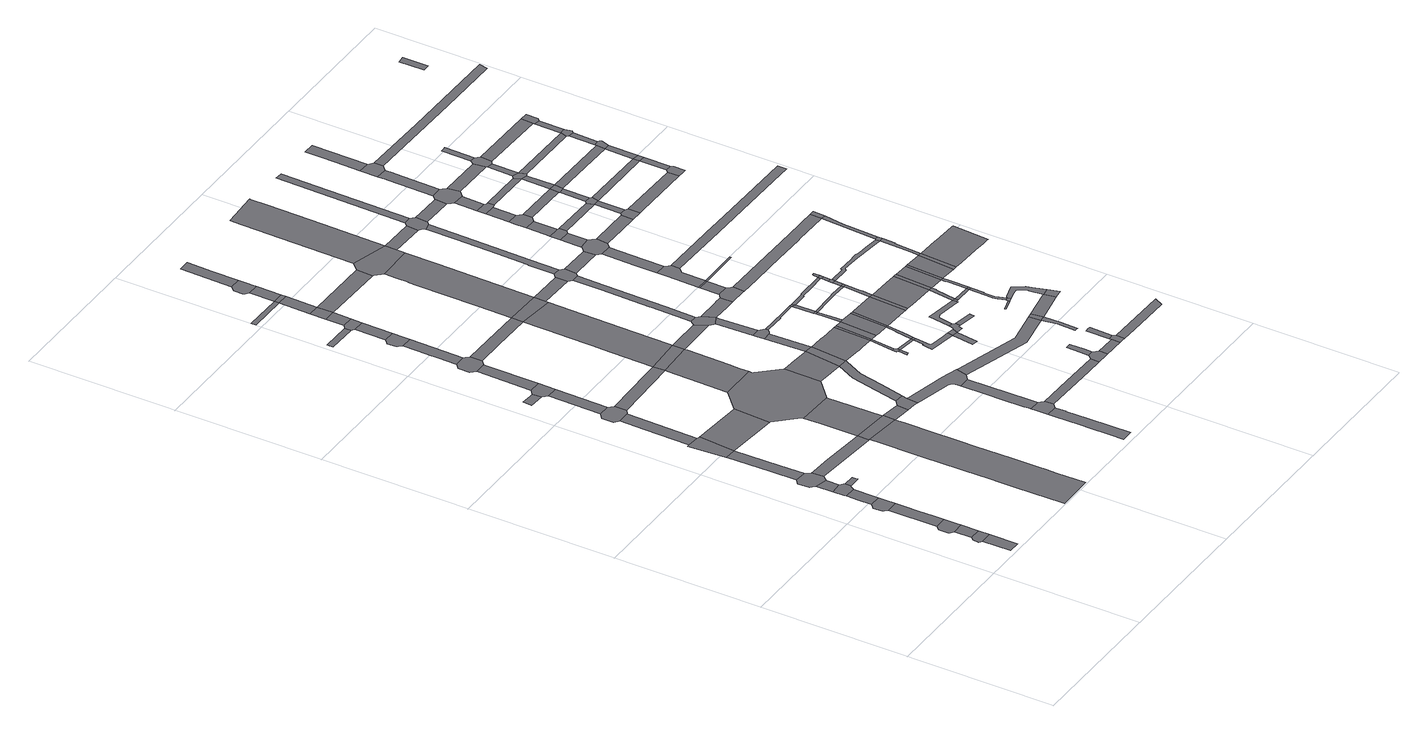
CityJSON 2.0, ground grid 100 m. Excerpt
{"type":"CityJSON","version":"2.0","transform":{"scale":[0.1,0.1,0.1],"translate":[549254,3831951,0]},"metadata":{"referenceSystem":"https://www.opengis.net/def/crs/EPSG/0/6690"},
"CityObjects":{
"road1":{"type":"Road","attributes":{"RoadStructureAttribute.sectionType":"1"},"geometry":[{"type":"MultiSurface","lod":"1","boundaries":[[[0,1,2,3]]]}]},
"road2":{"type":"Road","geometry":[{"type":"MultiSurface","lod":"1","boundaries":[[[4,5,6,0,3,7]]]}]},
"road3":{"type":"Road","attributes":{"RoadStructureAttribute.sectionType":"1"},"geometry":[{"type":"MultiSurface","lod":"1","boundaries":[[[8,9,4,7]]]}]},
"road4":{"type":"Road","geometry":[{"type":"MultiSurface","lod":"1","boundaries":[[[10,11,12,13,14,9,8,15,16]]]}]},
"road5":{"type":"Road","attributes":{"RoadStructureAttribute.sectionType":"1"},"geometry":[{"type":"MultiSurface","lod":"1","boundaries":[[[17,18,19,20,21,22,10,16]]]}]},
"road6":{"type":"Road","geometry":[{"type":"MultiSurface","lod":"1","boundaries":[[[23,24,25,26,27,22,21,28,29]]]}]},
"road7":{"type":"Road","attributes":{"RoadStructureAttribute.sectionType":"1"},"geometry":[{"type":"MultiSurface","lod":"1","boundaries":[[[30,31,23,29,32,33]]]}]},
"road8":{"type":"Road","geometry":[{"type":"MultiSurface","lod":"1","boundaries":[[[34,35,36,37,30,33,38,39,40,41]]]}]},
"road9":{"type":"Road","attributes":{"RoadStructureAttribute.sectionType":"1"},"geometry":[{"type":"MultiSurface","lod":"1","boundaries":[[[42,36,35,43]]]}]},
"road10":{"type":"Road","geometry":[{"type":"MultiSurface","lod":"1","boundaries":[[[44,45,46,47,48,42,43,49,50,51]]]}]},
"road11":{"type":"Road","geometry":[{"type":"MultiSurface","lod":"1","boundaries":[[[52,53,54,55,56,41,40]]]}]},
"road12":{"type":"Road","attributes":{"RoadStructureAttribute.sectionType":"1"},"geometry":[{"type":"MultiSurface","lod":"1","boundaries":[[[57,58,44,51,59,60]]]}]},
"road13":{"type":"Road","geometry":[{"type":"MultiSurface","lod":"1","boundaries":[[[61,62,57,60,63,64,65,66,67]]]}]},
"road14":{"type":"Road","attributes":{"RoadStructureAttribute.sectionType":"1"},"geometry":[{"type":"MultiSurface","lod":"1","boundaries":[[[68,69,70,50,49,71,72]]]}]},
"road15":{"type":"Road","attributes":{"RoadStructureAttribute.sectionType":"1"},"geometry":[{"type":"MultiSurface","lod":"1","boundaries":[[[73,74,75,67,66,76,77,78]]]}]},
"road16":{"type":"Road","geometry":[{"type":"MultiSurface","lod":"1","boundaries":[[[79,80,81,73,78,82,83,84]]]}]},
"road17":{"type":"Road","attributes":{"RoadStructureAttribute.sectionType":"1"},"geometry":[{"type":"MultiSurface","lod":"1","boundaries":[[[85,86,63,60,87,88,89]]]}]},
"road18":{"type":"Road","attributes":{"RoadStructureAttribute.sectionType":"1"},"geometry":[{"type":"MultiSurface","lod":"1","boundaries":[[[90,91,92,93,94]]]}]},
"road19":{"type":"Road","attributes":{"RoadStructureAttribute.sectionType":"1"},"geometry":[{"type":"MultiSurface","lod":"1","boundaries":[[[95,96,97,98,99,100,101,102,103,104,105,106,107,108,109,110,111,112,113,114,115,116,117,118,119]]]}]},
"road20":{"type":"Road","attributes":{"RoadStructureAttribute.sectionType":"1"},"geometry":[{"type":"MultiSurface","lod":"1","boundaries":[[[120,79,84,121]]]}]},
"road21":{"type":"Road","geometry":[{"type":"MultiSurface","lod":"1","boundaries":[[[122,123,94,93,120,121,124]]]}]},
"road22":{"type":"Road","attributes":{"RoadStructureAttribute.sectionType":"1"},"geometry":[{"type":"MultiSurface","lod":"1","boundaries":[[[125,126,122,124]]]}]},
"road23":{"type":"Road","geometry":[{"type":"MultiSurface","lod":"1","boundaries":[[[72,71,95,119,127,128]]]}]},
"road24":{"type":"Road","attributes":{"RoadStructureAttribute.sectionType":"1"},"geometry":[{"type":"MultiSurface","lod":"1","boundaries":[[[129,130,83,82,131]]]}]},
"road25":{"type":"Road","geometry":[{"type":"MultiSurface","lod":"1","boundaries":[[[132,133,134,135,136,137,126,125,138,139]]]}]},
"road26":{"type":"Road","attributes":{"RoadStructureAttribute.sectionType":"1"},"geometry":[{"type":"MultiSurface","lod":"1","boundaries":[[[140,141,142,143,72,128,144,145]]]}]},
"road27":{"type":"Road","attributes":{"RoadStructureAttribute.sectionType":"1"},"geometry":[{"type":"MultiSurface","lod":"1","boundaries":[[[146,147,148,149,134,133,150,151]]]}]},
"road28":{"type":"Road","geometry":[{"type":"MultiSurface","lod":"1","boundaries":[[[152,153,154,155,156]]]}]},
"road29":{"type":"Road","attributes":{"RoadStructureAttribute.sectionType":"1"},"geometry":[{"type":"MultiSurface","lod":"1","boundaries":[[[127,119,157,158]]]}]},
"road30":{"type":"Road","geometry":[{"type":"MultiSurface","lod":"1","boundaries":[[[159,89,88,160,161,162,140,145,163,164,165,166,167,168,169]]]}]},
"road31":{"type":"Road","geometry":[{"type":"MultiSurface","lod":"1","boundaries":[[[170,171,172,173,146,151,174,175]]]}]},
"road32":{"type":"Road","attributes":{"RoadStructureAttribute.sectionType":"1"},"geometry":[{"type":"MultiSurface","lod":"1","boundaries":[[[176,170,175,177]]]}]},
"road33":{"type":"Road","attributes":{"RoadStructureAttribute.sectionType":"1"},"geometry":[{"type":"MultiSurface","lod":"1","boundaries":[[[178,179,180,181]]]}]},
"road34":{"type":"Road","geometry":[{"type":"MultiSurface","lod":"1","boundaries":[[[182,158,157,183,184,185,186]]]}]},
"road35":{"type":"Road","geometry":[{"type":"MultiSurface","lod":"1","boundaries":[[[187,156,155,188,176,177,189]]]}]},
"road36":{"type":"Road","attributes":{"RoadStructureAttribute.sectionType":"1"},"geometry":[{"type":"MultiSurface","lod":"1","boundaries":[[[190,191,192,193,131,194,195,159,169]]]}]},
"road37":{"type":"Road","attributes":{"RoadStructureAttribute.sectionType":"1"},"geometry":[{"type":"MultiSurface","lod":"1","boundaries":[[[196,187,189,197]]]}]},
"road38":{"type":"Road","attributes":{"RoadStructureAttribute.sectionType":"1"},"geometry":[{"type":"MultiSurface","lod":"1","boundaries":[[[198,199,200,201,202,203,204,205,206,207,208,209,210]]]}]},
"road39":{"type":"Road","attributes":{"RoadStructureAttribute.sectionType":"1"},"geometry":[{"type":"MultiSurface","lod":"1","boundaries":[[[211,139,138,212,213,214]]]}]},
"road40":{"type":"Road","geometry":[{"type":"MultiSurface","lod":"1","boundaries":[[[215,196,197,216]]]}]},
"road41":{"type":"Road","geometry":[{"type":"MultiSurface","lod":"1","boundaries":[[[217,129,131,193]]]}]},
"road42":{"type":"Road","attributes":{"RoadStructureAttribute.sectionType":"1"},"geometry":[{"type":"MultiSurface","lod":"1","boundaries":[[[180,215,216,218]]]}]},
"road43":{"type":"Road","geometry":[{"type":"MultiSurface","lod":"1","boundaries":[[[219,220,221,222,223,224,203,202,225,226,227]]]}]},
"road44":{"type":"Road","geometry":[{"type":"MultiSurface","lod":"1","boundaries":[[[181,180,218,228]]]}]},
"road45":{"type":"Road","attributes":{"RoadStructureAttribute.sectionType":"1"},"geometry":[{"type":"MultiSurface","lod":"1","boundaries":[[[229,230,231,232,182,186,233,234,235,236,237]]]}]},
"road46":{"type":"Road","attributes":{"RoadStructureAttribute.sectionType":"1"},"geometry":[{"type":"MultiSurface","lod":"1","boundaries":[[[238,239,181,228,240]]]}]},
"road47":{"type":"Road","geometry":[{"type":"MultiSurface","lod":"1","boundaries":[[[241,242,243,244,245,185,184,246,247,248,249,250,251,252,253]]]}]},
"road48":{"type":"Road","geometry":[{"type":"MultiSurface","lod":"1","boundaries":[[[254,255,256,257,258,238,240,259,260,261]]]}]},
"road49":{"type":"Road","attributes":{"RoadStructureAttribute.sectionType":"1"},"geometry":[{"type":"MultiSurface","lod":"1","boundaries":[[[262,263,251,250,264,265,266,267,223,222]]]}]},
"road50":{"type":"Road","attributes":{"RoadStructureAttribute.sectionType":"1"},"geometry":[{"type":"MultiSurface","lod":"1","boundaries":[[[268,269,270,164,163,271,272,229,273]]]}]},
"road51":{"type":"Road","attributes":{"RoadStructureAttribute.sectionType":"1"},"geometry":[{"type":"MultiSurface","lod":"1","boundaries":[[[213,274,275,276,277,278,279,129,217,280,281,282,283]]]}]},
"road52":{"type":"Road","attributes":{"RoadStructureAttribute.sectionType":"1"},"geometry":[{"type":"MultiSurface","lod":"1","boundaries":[[[284,254,261,285,286]]]}]},
"road53":{"type":"Road","attributes":{"RoadStructureAttribute.sectionType":"1"},"geometry":[{"type":"MultiSurface","lod":"1","boundaries":[[[216,197,287,288]]]}]},
"road54":{"type":"Road","geometry":[{"type":"MultiSurface","lod":"1","boundaries":[[[273,229,237,289]]]}]},
"road55":{"type":"Road","attributes":{"RoadStructureAttribute.sectionType":"1"},"geometry":[{"type":"MultiSurface","lod":"1","boundaries":[[[290,291,292,217,193,293]]]}]},
"road56":{"type":"Road","geometry":[{"type":"MultiSurface","lod":"1","boundaries":[[[214,213,283,294,295]]]}]},
"road57":{"type":"Road"},
"road58":{"type":"Road","attributes":{"RoadStructureAttribute.sectionType":"1"},"geometry":[{"type":"MultiSurface","lod":"1","boundaries":[[[296,297,273,289,298]]]}]},
"road59":{"type":"Road","attributes":{"RoadStructureAttribute.sectionType":"1"},"geometry":[{"type":"MultiSurface","lod":"1","boundaries":[[[299,300,301,227,226,302,303,304]]]}]},
"road60":{"type":"Road","geometry":[{"type":"MultiSurface","lod":"1","boundaries":[[[305,306,307,308,309,297,296,310,311,312]]]}]},
"road61":{"type":"Road","attributes":{"RoadStructureAttribute.sectionType":"1"},"geometry":[{"type":"MultiSurface","lod":"1","boundaries":[[[237,313,314,315,316,317,318,319,320,321,322,323,289]]]}]},
"road62":{"type":"Road","geometry":[{"type":"MultiSurface","lod":"1","boundaries":[[[324,325,326,327,328,329,330]]]}]},
"road63":{"type":"Road","geometry":[{"type":"MultiSurface","lod":"1","boundaries":[[[331,332,333,324,330,334,335]]]}]},
"road64":{"type":"Road","attributes":{"RoadStructureAttribute.sectionType":"1"},"geometry":[{"type":"MultiSurface","lod":"1","boundaries":[[[336,337,338,308,307]]]}]},
"road65":{"type":"Road","geometry":[{"type":"MultiSurface","lod":"1","boundaries":[[[339,290,293,340,338,337,341,342]]]}]},
"road66":{"type":"Road","attributes":{"RoadStructureAttribute.sectionType":"1"},"geometry":[{"type":"MultiSurface","lod":"1","boundaries":[[[343,344,345,346,347,348,349,350,351,352,214,295]]]}]},
"road67":{"type":"Road","attributes":{"RoadStructureAttribute.sectionType":"1"},"geometry":[{"type":"MultiSurface","lod":"1","boundaries":[[[317,331,335,353]]]}]},
"road68":{"type":"Road","attributes":{"RoadStructureAttribute.sectionType":"1"},"geometry":[{"type":"MultiSurface","lod":"1","boundaries":[[[334,330,354,355]]]}]},
"road69":{"type":"Road","geometry":[{"type":"MultiSurface","lod":"1","boundaries":[[[318,317,353,356]]]}]},
"road70":{"type":"Road","attributes":{"RoadStructureAttribute.sectionType":"1"},"geometry":[{"type":"MultiSurface","lod":"1","boundaries":[[[295,294,357,358]]]}]},
"road71":{"type":"Road","geometry":[{"type":"MultiSurface","lod":"1","boundaries":[[[355,354,359,360]]]}]},
"road72":{"type":"Road","attributes":{"RoadStructureAttribute.sectionType":"1"},"geometry":[{"type":"MultiSurface","lod":"1","boundaries":[[[361,356,353,362,363]]]}]},
"road73":{"type":"Road","attributes":{"RoadStructureAttribute.sectionType":"1"},"geometry":[{"type":"MultiSurface","lod":"1","boundaries":[[[364,365,366,367,368,369,370,371,339,342]]]}]},
"road74":{"type":"Road","attributes":{"RoadStructureAttribute.sectionType":"1"},"geometry":[{"type":"MultiSurface","lod":"1","boundaries":[[[372,373,341,337,374,375,376]]]}]},
"road75":{"type":"Road","attributes":{"RoadStructureAttribute.sectionType":"1"},"geometry":[{"type":"MultiSurface","lod":"1","boundaries":[[[377,378,312,311,379,380,381,382,383]]]}]},
"road76":{"type":"Road","attributes":{"RoadStructureAttribute.sectionType":"1"},"geometry":[{"type":"MultiSurface","lod":"1","boundaries":[[[354,384,385,386,387,388,389,390,391,392,393,394,359]]]}]},
"road77":{"type":"Road","geometry":[{"type":"MultiSurface","lod":"1","boundaries":[[[395,396,397,288,287,398,346,345,399,400,401,402]]]}]},
"road78":{"type":"Road","attributes":{"RoadStructureAttribute.sectionType":"1"},"geometry":[{"type":"MultiSurface","lod":"1","boundaries":[[[403,404,253,252,405,406,407]]]}]},
"road79":{"type":"Road","attributes":{"RoadStructureAttribute.sectionType":"1"},"geometry":[{"type":"MultiSurface","lod":"1","boundaries":[[[408,409,410,355,360,411,412]]]}]},
"road80":{"type":"Road","geometry":[{"type":"MultiSurface","lod":"1","boundaries":[[[363,362,413,414,408,415,416]]]}]},
"road81":{"type":"Road","geometry":[{"type":"MultiSurface","lod":"1","boundaries":[[[389,417,418,419]]]}]},
"road82":{"type":"Road","geometry":[{"type":"MultiSurface","lod":"1","boundaries":[[[420,421,422,423,304,303,424,425,426,427]]]}]},
"road83":{"type":"Road","attributes":{"RoadStructureAttribute.sectionType":"1"},"geometry":[{"type":"MultiSurface","lod":"1","boundaries":[[[428,429,430,431,363,416]]]}]},
"road84":{"type":"Road","geometry":[{"type":"MultiSurface","lod":"1","boundaries":[[[390,389,419,432]]]}]},
"road85":{"type":"Road","geometry":[{"type":"MultiSurface","lod":"1","boundaries":[[[433,434,430,429]]]}]},
"road86":{"type":"Road","geometry":[{"type":"MultiSurface","lod":"1","boundaries":[[[435,436,437,438,439,422,421]]]}]},
"road87":{"type":"Road","geometry":[{"type":"MultiSurface","lod":"1","boundaries":[[[415,408,412,440]]]}]},
"road88":{"type":"Road","attributes":{"RoadStructureAttribute.sectionType":"1"},"geometry":[{"type":"MultiSurface","lod":"1","boundaries":[[[382,434,433,441]]]}]},
"road89":{"type":"Road","geometry":[{"type":"MultiSurface","lod":"1","boundaries":[[[442,443,358,357,444,367,366,445,446,447,448]]]}]},
"road90":{"type":"Road","geometry":[{"type":"MultiSurface","lod":"1","boundaries":[[[383,382,441,449]]]}]},
"road91":{"type":"Road","geometry":[{"type":"MultiSurface","lod":"1","boundaries":[[[450,451,452,432,419,453,454,455,456,457]]]}]},
"road92":{"type":"Road","geometry":[{"type":"MultiSurface","lod":"1","boundaries":[[[458,459,376,375,460,461,462,463,464,465]]]}]},
"road93":{"type":"Road","attributes":{"RoadStructureAttribute.sectionType":"1"},"geometry":[{"type":"MultiSurface","lod":"1","boundaries":[[[466,427,426,467,468,469,470]]]}]},
"road94":{"type":"Road","attributes":{"RoadStructureAttribute.sectionType":"1"},"geometry":[{"type":"MultiSurface","lod":"1","boundaries":[[[471,472,473,474,475,476,477,478,395,402]]]}]},
"road95":{"type":"Road","attributes":{"RoadStructureAttribute.sectionType":"1"},"geometry":[{"type":"MultiSurface","lod":"1","boundaries":[[[479,440,412,480,481,482]]]}]},
"road96":{"type":"Road","attributes":{"RoadStructureAttribute.sectionType":"1"},"geometry":[{"type":"MultiSurface","lod":"1","boundaries":[[[483,458,465,484]]]}]},
"road97":{"type":"Road","geometry":[{"type":"MultiSurface","lod":"1","boundaries":[[[485,483,484,486]]]}]},
"road98":{"type":"Road","geometry":[{"type":"MultiSurface","lod":"1","boundaries":[[[487,488,456,455]]]}]},
"road99":{"type":"Road","attributes":{"RoadStructureAttribute.sectionType":"1"},"geometry":[{"type":"MultiSurface","lod":"1","boundaries":[[[489,490,433,429,491,492,493,494]]]}]},
"road100":{"type":"Road","geometry":[{"type":"MultiSurface","lod":"1","boundaries":[[[495,496,497,470,469,498,499,500]]]}]},
"road101":{"type":"Road","attributes":{"RoadStructureAttribute.sectionType":"1"},"geometry":[{"type":"MultiSurface","lod":"1","boundaries":[[[402,401,501,502]]]}]},
"road102":{"type":"Road","attributes":{"RoadStructureAttribute.sectionType":"1"},"geometry":[{"type":"MultiSurface","lod":"1","boundaries":[[[503,447,446,504,505,506]]]}]},
"road103":{"type":"Road","attributes":{"RoadStructureAttribute.sectionType":"1"},"geometry":[{"type":"MultiSurface","lod":"1","boundaries":[[[507,508,509,510,511,512,513,514,515,516,517,518,519,520,521,442,448]]]}]},
"road104":{"type":"Road","geometry":[{"type":"MultiSurface","lod":"1","boundaries":[[[522,523,485,486,524,525,526,527,528,529,530]]]}]},
"road105":{"type":"Road","attributes":{"RoadStructureAttribute.sectionType":"1"},"geometry":[{"type":"MultiSurface","lod":"1","boundaries":[[[531,532,533,450,457,534,535,536,537]]]}]},
"road106":{"type":"Road","geometry":[{"type":"MultiSurface","lod":"1","boundaries":[[[538,539,540,541,497,496]]]}]},
"road107":{"type":"Road","attributes":{"RoadStructureAttribute.sectionType":"1"},"geometry":[{"type":"MultiSurface","lod":"1","boundaries":[[[542,543,544,449,441,545,546,547,548]]]}]},
"road108":{"type":"Road","geometry":[{"type":"MultiSurface","lod":"1","boundaries":[[[482,481,549,550]]]}]},
"road109":{"type":"Road","geometry":[{"type":"MultiSurface","lod":"1","boundaries":[[[551,552,553,554,555,556,557]]]}]},
"road110":{"type":"Road","geometry":[{"type":"MultiSurface","lod":"1","boundaries":[[[558,559,560,407,406,557,556,561]]]}]},
"road111":{"type":"Road","attributes":{"RoadStructureAttribute.sectionType":"1"},"geometry":[{"type":"MultiSurface","lod":"1","boundaries":[[[562,563,522,530,564,565]]]}]},
"road112":{"type":"Road","attributes":{"RoadStructureAttribute.sectionType":"1"},"geometry":[{"type":"MultiSurface","lod":"1","boundaries":[[[493,566,482,550,567,568,569,570]]]}]},
"road113":{"type":"Road","attributes":{"RoadStructureAttribute.sectionType":"1"},"geometry":[{"type":"MultiSurface","lod":"1","boundaries":[[[571,572,573,486,484]]]}]},
"road114":{"type":"Road","geometry":[{"type":"MultiSurface","lod":"1","boundaries":[[[494,493,570,574]]]}]},
"road115":{"type":"Road","geometry":[{"type":"MultiSurface","lod":"1","boundaries":[[[537,536,575,576,577,578]]]}]},
"road116":{"type":"Road","attributes":{"RoadStructureAttribute.sectionType":"1"},"geometry":[{"type":"MultiSurface","lod":"1","boundaries":[[[579,580,550,549,581,582,583,584]]]}]},
"road117":{"type":"Road","attributes":{"RoadStructureAttribute.sectionType":"1"},"geometry":[{"type":"MultiSurface","lod":"1","boundaries":[[[585,494,574,586]]]}]},
"road118":{"type":"Road","geometry":[{"type":"MultiSurface","lod":"1","boundaries":[[[587,502,501,588,589,590,591,592,593,594,595,596,597,511,510,598,599,600,601]]]}]},
"road119":{"type":"Road","geometry":[{"type":"MultiSurface","lod":"1","boundaries":[[[602,585,586,603,604]]]}]},
"road120":{"type":"Road","geometry":[{"type":"MultiSurface","lod":"1","boundaries":[[[605,606,607,608]]]}]},
"road121":{"type":"Road","geometry":[{"type":"MultiSurface","lod":"1","boundaries":[[[609,610,611,506,505,562,565,612,613,614]]]}]},
"road122":{"type":"Road","attributes":{"RoadStructureAttribute.sectionType":"1"},"geometry":[{"type":"MultiSurface","lod":"1","boundaries":[[[615,602,604,616]]]}]},
"road123":{"type":"Road","geometry":[{"type":"MultiSurface","lod":"1","boundaries":[[[542,548,615,616,617]]]}]},
"road124":{"type":"Road","attributes":{"RoadStructureAttribute.sectionType":"1"},"geometry":[{"type":"MultiSurface","lod":"1","boundaries":[[[583,537,578,618,619,620]]]}]},
"road125":{"type":"Road","geometry":[{"type":"MultiSurface","lod":"1","boundaries":[[[621,622,623,624,542,617]]]}]},
"road126":{"type":"Road","attributes":{"RoadStructureAttribute.sectionType":"1"},"geometry":[{"type":"MultiSurface","lod":"1","boundaries":[[[625,626,627,610,609,628,629]]]}]},
"road127":{"type":"Road","attributes":{"RoadStructureAttribute.sectionType":"1"},"geometry":[{"type":"MultiSurface","lod":"1","boundaries":[[[630,631,632,633,558,561,634]]]}]},
"road128":{"type":"Road","attributes":{"RoadStructureAttribute.sectionType":"1"},"geometry":[{"type":"MultiSurface","lod":"1","boundaries":[[[578,577,635,636]]]}]},
"road129":{"type":"Road","attributes":{"RoadStructureAttribute.sectionType":"1"},"geometry":[{"type":"MultiSurface","lod":"1","boundaries":[[[500,499,637,638,639]]]}]},
"road130":{"type":"Road","geometry":[{"type":"MultiSurface","lod":"1","boundaries":[[[640,641,642,605,608,643]]]}]},
"road131":{"type":"Road","geometry":[{"type":"MultiSurface","lod":"1","boundaries":[[[644,625,629,645,646,647,648]]]}]},
"road132":{"type":"Road","attributes":{"RoadStructureAttribute.sectionType":"1"},"geometry":[{"type":"MultiSurface","lod":"1","boundaries":[[[635,649,650,651,641,640,652,653,654,655]]]}]},
"road133":{"type":"Road","geometry":[{"type":"MultiSurface","lod":"1","boundaries":[[[656,657,584,583,620,658]]]}]},
"road134":{"type":"Road","attributes":{"RoadStructureAttribute.sectionType":"1"},"geometry":[{"type":"MultiSurface","lod":"1","boundaries":[[[659,660,644,648,661]]]}]},
"road135":{"type":"Road","geometry":[{"type":"MultiSurface","lod":"1","boundaries":[[[636,635,655,662]]]}]},
"road136":{"type":"Road","attributes":{"RoadStructureAttribute.sectionType":"1"},"geometry":[{"type":"MultiSurface","lod":"1","boundaries":[[[663,600,599,664,665,666]]]}]},
"road137":{"type":"Road","attributes":{"RoadStructureAttribute.sectionType":"1"},"geometry":[{"type":"MultiSurface","lod":"1","boundaries":[[[667,668,587,601,669,670,671]]]}]},
"road138":{"type":"Road","attributes":{"RoadStructureAttribute.sectionType":"1"},"geometry":[{"type":"MultiSurface","lod":"1","boundaries":[[[672,673,674,636,662,675,676,677]]]}]},
"road139":{"type":"Road","attributes":{"RoadStructureAttribute.sectionType":"1"},"geometry":[{"type":"MultiSurface","lod":"1","boundaries":[[[678,679,680,681,682,683,640,643,684,685,686,687,688,630,689]]]}]},
"road140":{"type":"Road","attributes":{"RoadStructureAttribute.sectionType":"1"},"geometry":[{"type":"MultiSurface","lod":"1","boundaries":[[[658,620,672,690]]]}]},
"road141":{"type":"Road","geometry":[{"type":"MultiSurface","lod":"1","boundaries":[[[691,692,659,661,693,694,695]]]}]},
"road142":{"type":"Road","geometry":[{"type":"MultiSurface","lod":"1","boundaries":[[[689,630,634,696]]]}]},
"road143":{"type":"Road","attributes":{"RoadStructureAttribute.sectionType":"1"},"geometry":[{"type":"MultiSurface","lod":"1","boundaries":[[[697,691,695,698]]]}]},
"road144":{"type":"Road","attributes":{"RoadStructureAttribute.sectionType":"1"},"geometry":[{"type":"MultiSurface","lod":"1","boundaries":[[[699,700,701,702,703,462,461,704,705,706,707,708,709,710,711]]]}]},
"road145":{"type":"Road","attributes":{"RoadStructureAttribute.sectionType":"1"},"geometry":[{"type":"MultiSurface","lod":"1","boundaries":[[[712,713,714,614,613,715,716,717,718]]]}]},
"road146":{"type":"Road","geometry":[{"type":"MultiSurface","lod":"1","boundaries":[[[690,672,677,719]]]}]},
"road147":{"type":"Road","geometry":[{"type":"MultiSurface","lod":"1","boundaries":[[[720,697,698,721,722,723,724]]]}]},
"road148":{"type":"Road","attributes":{"RoadStructureAttribute.sectionType":"1"},"geometry":[{"type":"MultiSurface","lod":"1","boundaries":[[[725,726,727,728,729,730,731,732,603,586,733,734,735,736,737,738,739]]]}]},
"road149":{"type":"Road","attributes":{"RoadStructureAttribute.sectionType":"1"},"geometry":[{"type":"MultiSurface","lod":"1","boundaries":[[[740,720,724,741]]]}]},
"road150":{"type":"Road","attributes":{"RoadStructureAttribute.sectionType":"1"},"geometry":[{"type":"MultiSurface","lod":"1","boundaries":[[[719,677,742,743,744]]]}]},
"road151":{"type":"Road","attributes":{"RoadStructureAttribute.sectionType":"1"},"geometry":[{"type":"MultiSurface","lod":"1","boundaries":[[[647,646,745,746]]]}]},
"road152":{"type":"Road","geometry":[{"type":"MultiSurface","lod":"1","boundaries":[[[747,748,666,665,749,750,740,741,751,752,753,754,755]]]}]},
"road153":{"type":"Road","geometry":[{"type":"MultiSurface","lod":"1","boundaries":[[[744,743,756,757]]]}]},
"road154":{"type":"Road","attributes":{"RoadStructureAttribute.sectionType":"1"},"geometry":[{"type":"MultiSurface","lod":"1","boundaries":[[[694,693,758,759]]]}]},
"road155":{"type":"Road","attributes":{"RoadStructureAttribute.sectionType":"1"},"geometry":[{"type":"MultiSurface","lod":"1","boundaries":[[[760,761,762,747,755,763,764,765]]]}]},
"road156":{"type":"Road","geometry":[{"type":"MultiSurface","lod":"1","boundaries":[[[766,718,717,767,768,769]]]}]},
"road157":{"type":"Road","attributes":{"RoadStructureAttribute.sectionType":"1"},"geometry":[{"type":"MultiSurface","lod":"1","boundaries":[[[770,745,766,769]]]}]},
"road158":{"type":"Road","attributes":{"RoadStructureAttribute.sectionType":"1"},"geometry":[{"type":"MultiSurface","lod":"1","boundaries":[[[738,771,744,757,772,773,774,775]]]}]},
"road159":{"type":"Road","attributes":{"RoadStructureAttribute.sectionType":"1"},"geometry":[{"type":"MultiSurface","lod":"1","boundaries":[[[722,721,776,777]]]}]},
"road160":{"type":"Road","geometry":[{"type":"MultiSurface","lod":"1","boundaries":[[[778,746,745,770,779,780]]]}]},
"road161":{"type":"Road","geometry":[{"type":"MultiSurface","lod":"1","boundaries":[[[781,760,765,782,783,784,785,786]]]}]},
"road162":{"type":"Road","geometry":[{"type":"MultiSurface","lod":"1","boundaries":[[[787,739,738,775,788]]]}]},
"road163":{"type":"Road","attributes":{"RoadStructureAttribute.sectionType":"1"},"geometry":[{"type":"MultiSurface","lod":"1","boundaries":[[[789,790,791,792,793,528,527,794,795,796,797]]]}]},
"road164":{"type":"Road","attributes":{"RoadStructureAttribute.sectionType":"1"},"geometry":[{"type":"MultiSurface","lod":"1","boundaries":[[[798,799,778,780]]]}]},
"road165":{"type":"Road","attributes":{"RoadStructureAttribute.sectionType":"1"},"geometry":[{"type":"MultiSurface","lod":"1","boundaries":[[[800,801,802,803,804,805,757,756,806,807,808,809,810,811,812]]]}]},
"road166":{"type":"Road","attributes":{"RoadStructureAttribute.sectionType":"1"},"geometry":[{"type":"MultiSurface","lod":"1","boundaries":[[[753,752,813,814]]]}]},
"road167":{"type":"Road","attributes":{"RoadStructureAttribute.sectionType":"1"},"geometry":[{"type":"MultiSurface","lod":"1","boundaries":[[[815,816,817,781,786,818]]]}]},
"road168":{"type":"Road","geometry":[{"type":"MultiSurface","lod":"1","boundaries":[[[759,758,799,798,819,820]]]}]},
"road169":{"type":"Road","attributes":{"RoadStructureAttribute.sectionType":"1"},"geometry":[{"type":"MultiSurface","lod":"1","boundaries":[[[710,787,788,821,822,823]]]}]},
"road170":{"type":"Road","attributes":{"RoadStructureAttribute.sectionType":"1"},"geometry":[{"type":"MultiSurface","lod":"1","boundaries":[[[776,824,759,820,825]]]}]},
"road171":{"type":"Road","geometry":[{"type":"MultiSurface","lod":"1","boundaries":[[[826,777,776,825,827,828]]]}]},
"road172":{"type":"Road","attributes":{"RoadStructureAttribute.sectionType":"1"},"geometry":[{"type":"MultiSurface","lod":"1","boundaries":[[[768,767,829,830,831]]]}]},
"road173":{"type":"Road","geometry":[{"type":"MultiSurface","lod":"1","boundaries":[[[711,710,823,832]]]}]},
"road174":{"type":"Road","attributes":{"RoadStructureAttribute.sectionType":"1"},"geometry":[{"type":"MultiSurface","lod":"1","boundaries":[[[833,826,828,834]]]}]},
"road175":{"type":"Road","geometry":[{"type":"MultiSurface","lod":"1","boundaries":[[[835,836,814,813,837,833,834,838,839,840,841,842]]]}]},
"road176":{"type":"Road","attributes":{"RoadStructureAttribute.sectionType":"1"},"geometry":[{"type":"MultiSurface","lod":"1","boundaries":[[[779,770,843,844]]]}]},
"road177":{"type":"Road","geometry":[{"type":"MultiSurface","lod":"1","boundaries":[[[845,846,847,848,835,842]]]}]},
"road178":{"type":"Road","attributes":{"RoadStructureAttribute.sectionType":"1"},"geometry":[{"type":"MultiSurface","lod":"1","boundaries":[[[820,819,849,850,851]]]}]},
"road179":{"type":"Road","attributes":{"RoadStructureAttribute.sectionType":"1"},"geometry":[{"type":"MultiSurface","lod":"1","boundaries":[[[828,827,852,853]]]}]},
"road180":{"type":"Road","geometry":[{"type":"MultiSurface","lod":"1","boundaries":[[[854,831,830,855,856,857,858,859,860]]]}]},
"road181":{"type":"Road","attributes":{"RoadStructureAttribute.sectionType":"1"},"geometry":[{"type":"MultiSurface","lod":"1","boundaries":[[[843,854,860,861]]]}]},
"road182":{"type":"Road","attributes":{"RoadStructureAttribute.sectionType":"1"},"geometry":[{"type":"MultiSurface","lod":"1","boundaries":[[[840,839,862,863]]]}]},
"road183":{"type":"Road","geometry":[{"type":"MultiSurface","lod":"1","boundaries":[[[844,843,861,864]]]}]},
"road184":{"type":"Road","attributes":{"RoadStructureAttribute.sectionType":"1"},"geometry":[{"type":"MultiSurface","lod":"1","boundaries":[[[850,844,864,865]]]}]},
"road185":{"type":"Road","geometry":[{"type":"MultiSurface","lod":"1","boundaries":[[[866,867,868,869,851,850,865,870]]]}]},
"road186":{"type":"Road","attributes":{"RoadStructureAttribute.sectionType":"1"},"geometry":[{"type":"MultiSurface","lod":"1","boundaries":[[[871,872,868,867,873,874,875]]]}]},
"road187":{"type":"Road","attributes":{"RoadStructureAttribute.sectionType":"1"},"geometry":[{"type":"MultiSurface","lod":"1","boundaries":[[[876,784,783,877,878,879]]]}]},
"road188":{"type":"Road","geometry":[{"type":"MultiSurface","lod":"1","boundaries":[[[880,881,853,852,871,875,882]]]}]},
"road189":{"type":"Road","attributes":{"RoadStructureAttribute.sectionType":"1"},"geometry":[{"type":"MultiSurface","lod":"1","boundaries":[[[883,881,880,884]]]}]},
"road190":{"type":"Road","geometry":[{"type":"MultiSurface","lod":"1","boundaries":[[[863,862,883,884,885,886]]]}]},
"road191":{"type":"Road","geometry":[{"type":"MultiSurface","lod":"1","boundaries":[[[887,888,889,890,891]]]}]}
},
"vertices":[
[255,223,0],[256,34,0],[337,35,0],[336,224,0],
[255,298,0],[237,277,0],[234,238,0],[335,299,0],
[334,419,0],[253,414,0],
[252,534,0],[233,514,0],[223,504,0],[224,443,0],[233,434,0],[334,453,0],[333,535,0],
[333,605,0],[332,713,0],[331,793,0],[331,844,0],[330,863,0],[250,862,0],
[250,981,0],[230,962,0],[218,951,0],[222,891,0],[230,883,0],[329,937,0],[329,980,0],
[249,1150,0],[249,1075,0],[330,1011,0],[329,1150,0],
[348,1228,0],[328,1247,0],[248,1241,0],[248,1165,0],[347,1182,0],[349,1182,0],[353,1182,0],[354,1222,0],
[245,1356,0],[328,1337,0],
[243,1489,0],[224,1474,0],[211,1463,0],[215,1383,0],[226,1373,0],[357,1369,0],[352,1451,0],[325,1480,0],
[433,1183,0],[434,1183,0],[433,1201,0],[432,1220,0],[358,1222,0],
[235,1960,0],[240,1664,0],[321,1653,0],[316,1958,0],
[216,2216,0],[235,1964,0],[338,2206,0],[337,2206,0],[317,2208,0],[317,2211,0],[234,2215,0],
[493,1439,0],[446,1443,0],[377,1449,0],[817,1332,0],[819,1412,0],
[242,2694,0],[239,2527,0],[239,2526,0],[321,2554,0],[321,2556,0],[323,2691,0],
[243,2827,0],[209,2801,0],[209,2719,0],[354,2716,0],[353,2796,0],[324,2828,0],
[653,2180,0],[388,2202,0],[335,1957,0],[677,1928,0],[687,2177,0],
[198,3278,0],[119,3283,0],[116,3222,0],[219,3216,0],[213,3276,0],
[821,1332,0],[823,1247,0],[825,1036,0],[826,945,0],[827,868,0],[829,682,0],[830,514,0],[831,444,0],[832,384,0],[832,343,0],[835,114,0],[835,28,0],[836,8,0],[1085,11,0],[1083,214,0],[1083,281,0],[1082,344,0],[1080,517,0],[1078,761,0],[1077,870,0],[1076,932,0],[1075,1038,0],[1074,1249,0],[1074,1287,0],[1074,1306,0],
[248,3184,0],[328,3183,0],
[248,3303,0],[218,3280,0],[329,3302,0],
[333,3679,0],[253,3677,0],
[1077,1389,0],[1071,1389,0],
[822,2810,0],[738,2808,0],[823,2729,0],
[343,3808,0],[334,3818,0],[254,3816,0],[246,3809,0],[223,3789,0],[221,3708,0],[364,3707,0],[363,3788,0],
[813,1776,0],[815,1689,0],[815,1687,0],[819,1432,0],[1064,1692,0],[1063,1767,0],
[258,4185,0],[257,4027,0],[256,4010,0],[256,3943,0],[337,4026,0],[339,4184,0],
[43,4577,0],[42,4557,0],[42,4536,0],[244,4531,0],[241,4573,0],
[1201,1293,0],[1209,1372,0],
[817,2297,0],[681,1927,0],[813,1790,0],[813,1787,0],[1191,1885,0],[1194,2134,0],[1073,2267,0],[1066,2274,0],[1066,2276,0],[1066,2284,0],[1066,2299,0],
[260,4305,0],[231,4276,0],[233,4217,0],[240,4208,0],[339,4235,0],[340,4304,0],
[263,4515,0],[343,4514,0],
[6,5073,0],[6,5040,0],[270,5037,0],[270,5070,0],
[1247,1401,0],[1261,1286,0],[1290,1280,0],[1299,1360,0],[1307,1395,0],
[264,4592,0],[261,4516,0],[344,4591,0],
[1067,2366,0],[1067,2438,0],[1072,2724,0],[1072,2741,0],[822,2710,0],[819,2424,0],
[266,4715,0],[346,4715,0],
[1662,338,0],[1662,340,0],[1660,488,0],[1660,489,0],[1659,560,0],[1578,559,0],[1578,518,0],[1581,340,0],[1581,282,0],[1581,281,0],[1583,146,0],[1584,45,0],[1665,46,0],
[559,3786,0],[558,3706,0],[834,3704,0],[834,3782,0],
[267,4825,0],[347,4824,0],
[1071,2823,0],
[349,5037,0],
[1675,654,0],[1669,661,0],[1660,671,0],[1656,674,0],[1576,673,0],[1577,640,0],[1675,574,0],[1689,587,0],[1683,646,0],
[349,5070,0],
[1384,1868,0],[1321,1743,0],[1281,1564,0],[1248,1407,0],[1345,1563,0],[1380,1727,0],[1445,1853,0],[1451,1863,0],[1452,1866,0],
[271,5240,0],[272,5239,0],[350,5238,0],
[1647,1274,0],[1591,1292,0],[1578,1295,0],[1309,1357,0],[1308,1358,0],[1409,1252,0],[1543,1222,0],[1551,1213,0],[1570,1195,0],[1571,1153,0],[1651,1154,0],[1686,1181,0],[1707,1258,0],
[272,5364,0],[251,5340,0],[242,5330,0],[241,5270,0],[251,5260,0],[350,5274,0],[351,5302,0],[352,5363,0],
[1656,697,0],[1656,739,0],[1573,977,0],[1574,876,0],[1576,721,0],[1576,692,0],
[1403,2118,0],[1300,2126,0],[1202,2133,0],[1299,1875,0],[1374,1869,0],[1414,2118,0],
[830,3433,0],[830,3414,0],[828,3235,0],[827,3147,0],[826,3099,0],[825,2999,0],[1072,2842,0],[1074,3093,0],[1080,3450,0],[1082,3676,0],
[278,5717,0],[354,5544,0],[356,5717,0],
[793,4708,0],[796,4818,0],
[1473,2112,0],
[1317,2827,0],[1269,2826,0],[1174,2825,0],[1356,2746,0],
[1082,3696,0],[1083,3777,0],
[1463,2396,0],[1403,2393,0],[1473,2115,0],
[2137,637,0],[2135,637,0],[1932,641,0],[2085,579,0],[2197,577,0],[2198,636,0],
[1470,2460,0],[1461,2469,0],[1459,2470,0],[1400,2468,0],[1401,2439,0],[1472,2403,0],[1494,2420,0],[1494,2438,0],
[1557,1857,0],[1585,1854,0],[1623,1852,0],[1693,1849,0],[1704,1848,0],[1715,2100,0],[1636,2103,0],[1583,2106,0],[1575,2106,0],[1509,2108,0],[1473,2111,0],
[1693,1649,0],[1692,1644,0],[1688,1588,0],[1688,1585,0],[1698,1588,0],[1708,1590,0],[1712,1647,0],
[1686,1683,0],[1683,1657,0],[1694,1656,0],[1712,1665,0],[1701,1682,0],
[1449,2735,0],[1449,2749,0],[1391,2719,0],
[1340,2855,0],[1380,2727,0],[1412,2830,0],[1391,2854,0],
[1086,4125,0],[1091,4451,0],[1094,4663,0],[844,4658,0],[843,4571,0],[842,4496,0],[842,4494,0],[841,4435,0],[837,4030,0],[836,3932,0],
[1721,1848,0],
[1841,1631,0],[1844,1650,0],
[1732,2099,0],
[1326,3692,0],[1326,3773,0],
[1860,1629,0],[1862,1647,0],
[1775,2097,0],[1768,1845,0],[1783,2097,0],
[1394,3066,0],[1399,3481,0],[1402,3669,0],[1352,3668,0],[1350,3473,0],[1344,3143,0],[1344,3128,0],[1341,2903,0],
[1585,2832,0],[1575,2832,0],[1576,2748,0],[1635,2747,0],[1636,2832,0],
[1694,2438,0],[1579,2438,0],[1579,2419,0],[1634,2419,0],[1635,2422,0],[1772,2424,0],[1772,2438,0],
[1831,1558,0],[1821,1559,0],[1815,1514,0],[1812,1496,0],[1811,1488,0],[1999,1459,0],[2005,1496,0],[1960,1503,0],[1960,1502,0],[1855,1517,0],[1846,1527,0],
[845,4868,0],[820,4843,0],[799,4821,0],[798,4704,0],[1094,4690,0],[1094,4702,0],[1094,4721,0],[1095,4802,0],
[2160,1129,0],[1717,1255,0],[2155,1046,0],[2395,1089,0],[2388,1169,0],
[1871,1839,0],[1861,1762,0],[1859,1762,0],[1869,1695,0],[1889,1838,0],
[1802,1843,0],[1860,1840,0],[1888,2090,0],[1806,2096,0],
[1978,1309,0],[2018,1304,0],[2038,1453,0],
[2284,649,0],[2269,666,0],[2227,666,0],[2222,660,0],[2227,576,0],[2244,576,0],[2295,575,0],[2296,634,0],
[1803,2175,0],[1798,2262,0],[1778,2262,0],[1780,2208,0],
[2052,1488,0],
[1800,2278,0],[1778,2277,0],
[2268,721,0],[2267,818,0],[2249,818,0],[2232,817,0],[2228,722,0],
[1906,2089,0],
[1799,2415,0],
[1350,3799,0],[1338,3787,0],[1349,3670,0],[1402,3672,0],[1423,3691,0],[1430,3773,0],[1404,3795,0],
[1792,2438,0],
[2070,1525,0],[2065,1498,0],[2057,1492,0],[2087,1446,0],[2092,1475,0],[2107,1472,0],[2113,1508,0],[2100,1521,0],
[1662,2855,0],[1657,2850,0],[1763,2746,0],[1766,2746,0],[1773,2824,0],[1763,2834,0],[1744,2851,0],[1742,2853,0],
[2350,633,0],[2344,574,0],[2374,573,0],[2433,572,0],[2434,632,0],
[1102,5316,0],[1106,5624,0],[1107,5732,0],[1107,5735,0],[857,5721,0],[857,5695,0],[856,5627,0],[850,5277,0],
[1917,2088,0],[2057,1829,0],[2078,1828,0],[2092,2080,0],
[1664,2987,0],[1743,2986,0],
[1664,2995,0],[1743,2994,0],
[2234,1451,0],[2240,1487,0],
[2010,2285,0],[1963,2283,0],[1927,2267,0],[2006,2269,0],[2102,2266,0],[2104,2284,0],
[2475,645,0],[2472,651,0],[2435,645,0],[2457,572,0],[2482,571,0],[2484,631,0],
[1333,4717,0],[1336,4798,0],
[1566,3770,0],[1567,3689,0],[1644,3689,0],[1642,3769,0],
[1406,3996,0],[1410,4250,0],[1414,4524,0],[1416,4694,0],[1367,4683,0],[1367,4681,0],[1367,4677,0],[1364,4477,0],[1360,4190,0],[1357,3985,0],[1357,3981,0],[1357,3978,0],[1356,3976,0],[1354,3974,0],[1352,3974,0],
[1667,3282,0],[1667,3211,0],[1744,3010,0],[1745,3162,0],[1765,3181,0],[1775,3191,0],[1776,3252,0],[1766,3261,0],[1747,3281,0],
[2095,1673,0],[2092,1674,0],[2092,1672,0],[2117,1620,0],[2141,1632,0],[2310,1606,0],[2306,1641,0],
[2477,803,0],[2477,806,0],[2457,807,0],[2437,808,0],
[2111,2445,0],[1915,2443,0],[1915,2439,0],[1901,2417,0],[1901,2423,0],[1993,2424,0],[2104,2425,0],
[2102,1827,0],[2117,2079,0],
[2411,987,0],[2408,865,0],[2421,864,0],[2433,863,0],[2437,978,0],[2435,1095,0],[2395,1088,0],
[2419,1175,0],[2404,1172,0],[2390,1170,0],[2435,1096,0],
[1671,3661,0],[1669,3435,0],[1749,3434,0],[1752,3659,0],
[2103,2260,0],[2122,2146,0],[2123,2162,0],[2118,2162,0],[2125,2265,0],
[2029,2989,0],[2028,2994,0],[2028,2999,0],
[2126,2283,0],
[2312,1618,0],[2312,1620,0],[2330,1619,0],[2331,1637,0],
[2270,2070,0],[2124,2078,0],[2153,1824,0],[2325,1815,0],[2331,1815,0],[2346,2066,0],
[2106,2342,0],[2130,2341,0],
[1362,4822,0],[1336,4717,0],[1339,4715,0],[1342,4714,0],[1347,4711,0],[1351,4708,0],[1355,4704,0],[1359,4701,0],[1362,4696,0],[1364,4692,0],[1366,4687,0],[1423,4701,0],[1436,4716,0],[1440,4796,0],[1414,4822,0],
[2108,2371,0],[2135,2363,0],[2131,2370,0],
[2467,1358,0],[2388,1333,0],[2395,1327,0],[2470,1348,0],
[1753,3808,0],[1673,3800,0],[1662,3789,0],[1772,3679,0],[1781,3689,0],[1792,3769,0],
[2110,2420,0],[2132,2419,0],
[2133,2444,0],
[2351,1780,0],[2356,1782,0],[2358,1814,0],
[2134,2487,0],[2126,2487,0],[2119,2488,0],[2117,2478,0],
[1675,3946,0],[1674,3838,0],[1673,3807,0],[1755,3943,0],[1755,3945,0],
[2634,1214,0],[2631,1214,0],[2622,1212,0],[2514,1192,0],[2648,1135,0],
[2453,1616,0],[2457,1633,0],
[2594,569,0],[2897,563,0],[2927,622,0],
[2495,1379,0],[2474,1373,0],[2472,1367,0],[2501,1357,0],
[1676,4016,0],[1759,3949,0],[1772,3963,0],[1773,4015,0],[1756,4015,0],
[2450,1459,0],[2450,1453,0],[2457,1422,0],[2469,1453,0],[2470,1525,0],[2474,1525,0],[2474,1615,0],
[2367,2064,0],[2362,2065,0],[2368,2064,0],
[1678,4179,0],[1676,4051,0],[1758,4178,0],
[2475,1633,0],
[1556,4794,0],[1557,4713,0],[1655,4712,0],[1657,4793,0],
[1373,5711,0],[1367,5255,0],[1416,5012,0],[1422,5381,0],[1426,5708,0],
[2457,1808,0],[2457,1780,0],[2459,1761,0],[2476,1761,0],[2475,1782,0],[2475,1807,0],
[2662,1312,0],[2652,1347,0],[2605,1417,0],[2604,1419,0],[2599,1418,0],[2504,1388,0],[2535,1366,0],[2592,1377,0],[2620,1327,0],[2622,1311,0],[2623,1304,0],[2689,1225,0],
[2470,2059,0],
[1680,4299,0],[1679,4264,0],[1790,4209,0],[1789,4268,0],[1759,4298,0],
[2709,1146,0],
[1682,4457,0],[1761,4456,0],
[2555,2816,0],[2532,2817,0],[2412,2818,0],[2145,2820,0],[1778,2824,0],[1905,2744,0],[2046,2742,0],[2167,2741,0],[2383,2739,0],[2403,2738,0],[2642,2736,0],[2644,2736,0],[2645,2815,0],
[2071,3766,0],[1945,3767,0],[1799,3768,0],[1790,3689,0],[1946,3687,0],[2075,3685,0],[2076,3766,0],
[2488,2058,0],
[1682,4521,0],[1787,4465,0],[1787,4510,0],[1774,4510,0],[1762,4520,0],
[2517,2361,0],[2457,2366,0],[2435,2368,0],[2428,2374,0],[2391,2375,0],[2371,2371,0],[2254,2375,0],[2250,2361,0],[2255,2337,0],[2272,2354,0],[2371,2349,0],[2422,2346,0],[2569,2330,0],[2623,2323,0],[2617,2350,0],
[1684,4676,0],[1764,4672,0],
[2486,1807,0],[2588,1801,0],[2609,2052,0],
[2092,3961,0],[2074,4008,0],
[1686,4823,0],[1676,4813,0],[1673,4693,0],[1685,4680,0],[1785,4691,0],[1805,4710,0],[1794,4792,0],[1775,4811,0],[1764,4823,0],
[2617,1799,0],[2631,2051,0],
[2090,4205,0],[2095,4265,0],
[1689,5202,0],[1689,5146,0],[1688,5137,0],[1768,5138,0],[1769,5145,0],[1769,5201,0],
[2089,3781,0],[2150,3684,0],[2151,3765,0],[2134,3776,0],
[2134,3961,0],
[2613,2098,0],[2636,2126,0],[2641,2234,0],[2646,2234,0],[2649,2322,0],
[2102,4463,0],[2081,4508,0],
[2093,4021,0],[2146,4009,0],[2136,4019,0],
[1690,5322,0],[1791,5222,0],[1800,5231,0],[1800,5292,0],[1790,5302,0],[1770,5321,0],
[2626,2358,0],[2650,2357,0],
[2459,3242,0],[2232,3245,0],[2192,3246,0],[2158,3246,0],[2156,3246,0],[2218,3185,0],[2838,3177,0],[2982,3175,0],[2983,3235,0],
[2137,4201,0],[2094,4198,0],
[2966,2033,0],[2917,2036,0],[2838,2040,0],[2799,2042,0],[2783,2043,0],[2640,2050,0],[2666,1797,0],[2672,1796,0],[2825,1789,0],[2909,1786,0],[2949,1784,0],[2957,1784,0],[2973,2032,0],
[2102,4706,0],[2090,4788,0],
[1694,5701,0],[1693,5577,0],[1691,5429,0],[1774,5701,0],
[2139,4205,0],[2144,4265,0],
[2654,2439,0],[2660,2600,0],[2680,2734,0],
[2096,4265,0],[2142,4454,0],
[2101,4526,0],[2157,4464,0],[2144,4509,0],
[2189,3684,0],[2596,3680,0],[2597,3759,0],
[2681,2815,0],
[2104,4699,0],[2145,4692,0],
[2109,4817,0],[2108,4816,0],[2104,4706,0],[2154,4698,0],[2165,4706,0],[2173,4787,0],[2147,4810,0],[2147,4811,0],
[2614,3959,0],[2614,4004,0],
[2150,5017,0],[2150,5018,0],[2130,5017,0],[2110,5016,0],
[2477,4200,0],[2616,4198,0],[2623,4258,0],
[2614,4461,0],[2626,4504,0],
[2614,3776,0],[2635,3680,0],[2640,3679,0],[2652,3679,0],[2663,3679,0],[2666,3759,0],[2656,3772,0],
[2657,3956,0],
[2630,4699,0],[2631,4780,0],
[2656,3996,0],
[2660,4198,0],
[2670,4268,0],[2662,4275,0],[2623,4270,0],[2623,4268,0],[2680,4258,0],
[2624,4449,0],[2624,4448,0],[2662,4278,0],[2663,4441,0],[2663,4443,0],
[2270,5285,0],[2536,5223,0],[2979,5216,0],[2994,5277,0],
[2666,4507,0],[2626,4506,0],[2678,4458,0],
[2629,4686,0],[2667,4679,0],
[2685,4698,0],[2687,4779,0],
[2778,5529,0],[2802,5530,0],[2826,5530,0],[2824,5702,0],[2776,5699,0]
]}
